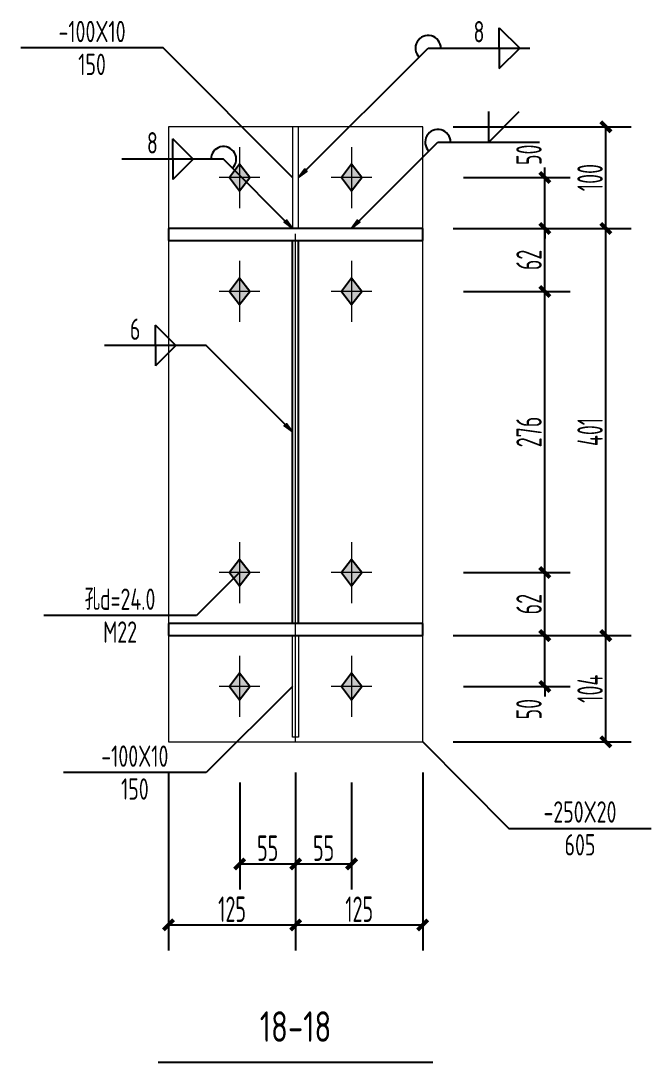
# Model space of a CAD drawing. Extents: x 447413 to 2975780, y -1432727 to 1301644.
# Drawn here: x 2349225 to 2355423, y -1262953 to -1252712 of the extents above; entities that cross this region are included whole.
import ezdxf
from ezdxf.enums import TextEntityAlignment as Align

# ---------------------------------------------------------------- set-up
doc = ezdxf.new("R2010")
doc.units = 0
doc.header["$LTSCALE"] = 1000
doc.header["$MEASUREMENT"] = 0
doc.linetypes.add('线型6', pattern=[8.75, 5, -1.25, 1.25, -1.25])
for name, color, linetype in [('10', 7, 'Continuous'), ('尺寸标注', 253, 'Continuous'), ('焊缝标注', 253, 'Continuous'), ('螺栓孔标注', 253, 'Continuous'), ('钢板标注', 253, 'Continuous')]:
    doc.layers.add(name, color=color, linetype=linetype)
doc.layers.add('20', color=2, linetype='Continuous', lineweight=18)
doc.styles.add('PkpmHz', font='Pkpmeng', dxfattribs={"width": 0.6, "bigfont": 'hztxt'})
doc.dimstyles.new('Pkpm_1.00', dxfattribs={"dimtxt": 250, "dimasz": 100, "dimexe": 250, "dimexo": 0.0625, "dimgap": 30, "dimtad": 1, "dimdec": 0, "dimrnd": 5, "dimzin": 0, "dimdsep": 46, "dimtxsty": 'PkpmHz', "dimblk1": 'ARCHTICK', "dimblk2": 'ARCHTICK', "dimsah": 1, "dimcen": 0.09, "dimadec": 0, "dimazin": 0, "dimtfac": 1, "dimtdec": 0, "dimtmove": 2, "dimatfit": 1, "dimfxl": 0, "dimtolj": 1, "dimtzin": 0, "dimarcsym": 0})

# ---------------------------------------------------------------- blocks, each defined once
blk = doc.blocks.new('_ArchTick')
at = {"color": 0, "linetype": 'ByBlock', "const_width": 0.4}
blk.add_lwpolyline([(-0.5, -0.5), (0.5, 0.5)], dxfattribs=at)
blk = doc.blocks.new('*D813')
at = {"layer": 'Defpoints', "color": 0, "linetype": 'Continuous', "transparency": 16777216}
for p in [(2353177, -1254253), (2354377, -1254253), (2353177, -1254753)]:
    blk.add_point(p, dxfattribs=at)
at = {"layer": '尺寸标注', "color": 0, "linetype": 'Continuous', "lineweight": -2, "transparency": 16777216}
for p, q in [((2354377, -1254253), (2354377, -1254153)), ((2353577, -1254253), (2354627, -1254253)), ((2354377, -1254753), (2354377, -1254253)), ((2353577, -1254753), (2354627, -1254753)), ((2354377, -1254753), (2354377, -1254853))]:
    blk.add_line(p, q, dxfattribs=at)
at = {"layer": '尺寸标注', "color": 0, "linetype": 'Continuous', "lineweight": -2, "transparency": 16777216, "xscale": 100, "yscale": 100, "zscale": 100}
for p, rotation in [((2354377, -1254253), 270), ((2354377, -1254753), 90)]:
    blk.add_blockref('_ArchTick', p, dxfattribs=dict(at, rotation=rotation))
at = {"layer": '尺寸标注', "color": 0, "linetype": 'Continuous', "transparency": 16777216, "insert": (2354221, -1254029), "char_height": 250, "attachment_point": 5, "rotation": 90, "style": 'PkpmHz'}
blk.add_mtext('\\A1;50', dxfattribs=at)
blk = doc.blocks.new('*D814')
at = {"layer": 'Defpoints', "color": 0, "linetype": 'Continuous', "transparency": 16777216}
for p in [(2353177, -1254753), (2354377, -1254753), (2353177, -1255373)]:
    blk.add_point(p, dxfattribs=at)
at = {"layer": '尺寸标注', "color": 0, "linetype": 'Continuous', "lineweight": -2, "transparency": 16777216}
for p, q in [((2353577, -1254753), (2354627, -1254753)), ((2354377, -1255373), (2354377, -1254753)), ((2353577, -1255373), (2354627, -1255373))]:
    blk.add_line(p, q, dxfattribs=at)
at = {"layer": '尺寸标注', "color": 0, "linetype": 'Continuous', "lineweight": -2, "transparency": 16777216, "xscale": 100, "yscale": 100, "zscale": 100}
for p, rotation in [((2354377, -1254753), 90), ((2354377, -1255373), 270)]:
    blk.add_blockref('_ArchTick', p, dxfattribs=dict(at, rotation=rotation))
at = {"layer": '尺寸标注', "color": 0, "linetype": 'Continuous', "transparency": 16777216, "insert": (2354222, -1255063), "char_height": 250, "attachment_point": 5, "rotation": 90, "style": 'PkpmHz'}
blk.add_mtext('\\A1;62', dxfattribs=at)
blk = doc.blocks.new('*D815')
at = {"layer": 'Defpoints', "color": 0, "linetype": 'Continuous', "transparency": 16777216}
for p in [(2353177, -1258758), (2354377, -1258758), (2353177, -1259258)]:
    blk.add_point(p, dxfattribs=at)
at = {"layer": '尺寸标注', "color": 0, "linetype": 'Continuous', "lineweight": -2, "transparency": 16777216}
for p, q in [((2354377, -1258758), (2354377, -1258658)), ((2353577, -1258758), (2354627, -1258758)), ((2354377, -1259258), (2354377, -1258758)), ((2353577, -1259258), (2354627, -1259258)), ((2354377, -1259258), (2354377, -1259358))]:
    blk.add_line(p, q, dxfattribs=at)
at = {"layer": '尺寸标注', "color": 0, "linetype": 'Continuous', "lineweight": -2, "transparency": 16777216, "xscale": 100, "yscale": 100, "zscale": 100}
for p, rotation in [((2354377, -1258758), 270), ((2354377, -1259258), 90)]:
    blk.add_blockref('_ArchTick', p, dxfattribs=dict(at, rotation=rotation))
at = {"layer": '尺寸标注', "color": 0, "linetype": 'Continuous', "transparency": 16777216, "insert": (2354221, -1259481), "char_height": 250, "attachment_point": 5, "rotation": 90, "style": 'PkpmHz'}
blk.add_mtext('\\A1;50', dxfattribs=at)
blk = doc.blocks.new('*D816')
at = {"layer": 'Defpoints', "color": 0, "linetype": 'Continuous', "transparency": 16777216}
for p in [(2353177, -1258138), (2354377, -1258138), (2353177, -1258758)]:
    blk.add_point(p, dxfattribs=at)
at = {"layer": '尺寸标注', "color": 0, "linetype": 'Continuous', "lineweight": -2, "transparency": 16777216}
for p, q in [((2353577, -1258138), (2354627, -1258138)), ((2354377, -1258758), (2354377, -1258138)), ((2353577, -1258758), (2354627, -1258758))]:
    blk.add_line(p, q, dxfattribs=at)
at = {"layer": '尺寸标注', "color": 0, "linetype": 'Continuous', "lineweight": -2, "transparency": 16777216, "xscale": 100, "yscale": 100, "zscale": 100}
for p, rotation in [((2354377, -1258138), 90), ((2354377, -1258758), 270)]:
    blk.add_blockref('_ArchTick', p, dxfattribs=dict(at, rotation=rotation))
at = {"layer": '尺寸标注', "color": 0, "linetype": 'Continuous', "transparency": 16777216, "insert": (2354222, -1258448), "char_height": 250, "attachment_point": 5, "rotation": 90, "style": 'PkpmHz'}
blk.add_mtext('\\A1;62', dxfattribs=at)
blk = doc.blocks.new('*D817')
at = {"layer": 'Defpoints', "color": 0, "linetype": 'Continuous', "transparency": 16777216}
for p in [(2353177, -1255373), (2354377, -1255373), (2353177, -1258138)]:
    blk.add_point(p, dxfattribs=at)
at = {"layer": '尺寸标注', "color": 0, "linetype": 'Continuous', "lineweight": -2, "transparency": 16777216}
for p, q in [((2353577, -1255373), (2354627, -1255373)), ((2354377, -1258138), (2354377, -1255373)), ((2353577, -1258138), (2354627, -1258138))]:
    blk.add_line(p, q, dxfattribs=at)
at = {"layer": '尺寸标注', "color": 0, "linetype": 'Continuous', "lineweight": -2, "transparency": 16777216, "xscale": 100, "yscale": 100, "zscale": 100}
for p, rotation in [((2354377, -1255373), 90), ((2354377, -1258138), 270)]:
    blk.add_blockref('_ArchTick', p, dxfattribs=dict(at, rotation=rotation))
at = {"layer": '尺寸标注', "color": 0, "linetype": 'Continuous', "transparency": 16777216, "insert": (2354222, -1256755), "char_height": 250, "attachment_point": 5, "rotation": 90, "style": 'PkpmHz'}
blk.add_mtext('\\A1;276', dxfattribs=at)
blk = doc.blocks.new('*D818')
at = {"layer": 'Defpoints', "color": 0, "linetype": 'Continuous', "transparency": 16777216}
for p in [(2351377, -1259803), (2351927, -1259803), (2351927, -1261003)]:
    blk.add_point(p, dxfattribs=at)
at = {"layer": '尺寸标注', "color": 0, "linetype": 'Continuous', "lineweight": -2, "transparency": 16777216}
for p, q in [((2351377, -1260203), (2351377, -1261253)), ((2351927, -1260203), (2351927, -1261253)), ((2351377, -1261003), (2351927, -1261003))]:
    blk.add_line(p, q, dxfattribs=at)
at = {"layer": '尺寸标注', "color": 0, "linetype": 'Continuous', "lineweight": -2, "transparency": 16777216, "xscale": 100, "yscale": 100, "zscale": 100, "rotation": 180}
blk.add_blockref('_ArchTick', (2351377, -1261003), dxfattribs=at)
at = {"layer": '尺寸标注', "color": 0, "linetype": 'Continuous', "lineweight": -2, "transparency": 16777216, "xscale": 100, "yscale": 100, "zscale": 100}
blk.add_blockref('_ArchTick', (2351927, -1261003), dxfattribs=at)
at = {"layer": '尺寸标注', "color": 0, "linetype": 'Continuous', "transparency": 16777216, "insert": (2351652, -1260848), "char_height": 250, "attachment_point": 5, "style": 'PkpmHz'}
blk.add_mtext('\\A1;55', dxfattribs=at)
blk = doc.blocks.new('*D819')
at = {"layer": 'Defpoints', "color": 0, "linetype": 'Continuous', "transparency": 16777216}
for p in [(2351927, -1259803), (2352477, -1259803), (2352477, -1261003)]:
    blk.add_point(p, dxfattribs=at)
at = {"layer": '尺寸标注', "color": 0, "linetype": 'Continuous', "lineweight": -2, "transparency": 16777216}
for p, q in [((2351927, -1260203), (2351927, -1261253)), ((2352477, -1260203), (2352477, -1261253)), ((2351927, -1261003), (2352477, -1261003))]:
    blk.add_line(p, q, dxfattribs=at)
at = {"layer": '尺寸标注', "color": 0, "linetype": 'Continuous', "lineweight": -2, "transparency": 16777216, "xscale": 100, "yscale": 100, "zscale": 100, "rotation": 180}
blk.add_blockref('_ArchTick', (2351927, -1261003), dxfattribs=at)
at = {"layer": '尺寸标注', "color": 0, "linetype": 'Continuous', "lineweight": -2, "transparency": 16777216, "xscale": 100, "yscale": 100, "zscale": 100}
blk.add_blockref('_ArchTick', (2352477, -1261003), dxfattribs=at)
at = {"layer": '尺寸标注', "color": 0, "linetype": 'Continuous', "transparency": 16777216, "insert": (2352202, -1260848), "char_height": 250, "attachment_point": 5, "style": 'PkpmHz'}
blk.add_mtext('\\A1;55', dxfattribs=at)
blk = doc.blocks.new('*D820')
at = {"layer": 'Defpoints', "color": 0, "linetype": 'Continuous', "transparency": 16777216}
for p in [(2350677, -1259803), (2351927, -1259803), (2351927, -1261603)]:
    blk.add_point(p, dxfattribs=at)
at = {"layer": '尺寸标注', "color": 0, "linetype": 'Continuous', "lineweight": -2, "transparency": 16777216}
for p, q in [((2350677, -1260103), (2350677, -1261853)), ((2351927, -1260103), (2351927, -1261853)), ((2350677, -1261603), (2351927, -1261603))]:
    blk.add_line(p, q, dxfattribs=at)
at = {"layer": '尺寸标注', "color": 0, "linetype": 'Continuous', "lineweight": -2, "transparency": 16777216, "xscale": 100, "yscale": 100, "zscale": 100, "rotation": 180}
blk.add_blockref('_ArchTick', (2350677, -1261603), dxfattribs=at)
at = {"layer": '尺寸标注', "color": 0, "linetype": 'Continuous', "lineweight": -2, "transparency": 16777216, "xscale": 100, "yscale": 100, "zscale": 100}
blk.add_blockref('_ArchTick', (2351927, -1261603), dxfattribs=at)
at = {"layer": '尺寸标注', "color": 0, "linetype": 'Continuous', "transparency": 16777216, "insert": (2351302, -1261448), "char_height": 250, "attachment_point": 5, "style": 'PkpmHz'}
blk.add_mtext('\\A1;125', dxfattribs=at)
blk = doc.blocks.new('*D821')
at = {"layer": 'Defpoints', "color": 0, "linetype": 'Continuous', "transparency": 16777216}
for p in [(2351927, -1259803), (2353177, -1259803), (2353177, -1261603)]:
    blk.add_point(p, dxfattribs=at)
at = {"layer": '尺寸标注', "color": 0, "linetype": 'Continuous', "lineweight": -2, "transparency": 16777216}
for p, q in [((2351927, -1260103), (2351927, -1261853)), ((2353177, -1260103), (2353177, -1261853)), ((2351927, -1261603), (2353177, -1261603))]:
    blk.add_line(p, q, dxfattribs=at)
at = {"layer": '尺寸标注', "color": 0, "linetype": 'Continuous', "lineweight": -2, "transparency": 16777216, "xscale": 100, "yscale": 100, "zscale": 100, "rotation": 180}
blk.add_blockref('_ArchTick', (2351927, -1261603), dxfattribs=at)
at = {"layer": '尺寸标注', "color": 0, "linetype": 'Continuous', "lineweight": -2, "transparency": 16777216, "xscale": 100, "yscale": 100, "zscale": 100}
blk.add_blockref('_ArchTick', (2353177, -1261603), dxfattribs=at)
at = {"layer": '尺寸标注', "color": 0, "linetype": 'Continuous', "transparency": 16777216, "insert": (2352552, -1261448), "char_height": 250, "attachment_point": 5, "style": 'PkpmHz'}
blk.add_mtext('\\A1;125', dxfattribs=at)
blk = doc.blocks.new('*D822')
at = {"layer": 'Defpoints', "color": 0, "linetype": 'Continuous', "transparency": 16777216}
for p in [(2353177, -1258758), (2354977, -1258758), (2353177, -1259803)]:
    blk.add_point(p, dxfattribs=at)
at = {"layer": '尺寸标注', "color": 0, "linetype": 'Continuous', "lineweight": -2, "transparency": 16777216}
for p, q in [((2353477, -1258758), (2355227, -1258758)), ((2354977, -1259803), (2354977, -1258758)), ((2353477, -1259803), (2355227, -1259803))]:
    blk.add_line(p, q, dxfattribs=at)
at = {"layer": '尺寸标注', "color": 0, "linetype": 'Continuous', "lineweight": -2, "transparency": 16777216, "xscale": 100, "yscale": 100, "zscale": 100}
for p, rotation in [((2354977, -1258758), 90), ((2354977, -1259803), 270)]:
    blk.add_blockref('_ArchTick', p, dxfattribs=dict(at, rotation=rotation))
at = {"layer": '尺寸标注', "color": 0, "linetype": 'Continuous', "transparency": 16777216, "insert": (2354822, -1259280), "char_height": 250, "attachment_point": 5, "rotation": 90, "style": 'PkpmHz'}
blk.add_mtext('\\A1;104', dxfattribs=at)
blk = doc.blocks.new('*D823')
at = {"layer": 'Defpoints', "color": 0, "linetype": 'Continuous', "transparency": 16777216}
for p in [(2353177, -1254753), (2354977, -1254753), (2353177, -1258758)]:
    blk.add_point(p, dxfattribs=at)
at = {"layer": '尺寸标注', "color": 0, "linetype": 'Continuous', "lineweight": -2, "transparency": 16777216}
for p, q in [((2353477, -1254753), (2355227, -1254753)), ((2354977, -1258758), (2354977, -1254753)), ((2353477, -1258758), (2355227, -1258758))]:
    blk.add_line(p, q, dxfattribs=at)
at = {"layer": '尺寸标注', "color": 0, "linetype": 'Continuous', "lineweight": -2, "transparency": 16777216, "xscale": 100, "yscale": 100, "zscale": 100}
for p, rotation in [((2354977, -1254753), 90), ((2354977, -1258758), 270)]:
    blk.add_blockref('_ArchTick', p, dxfattribs=dict(at, rotation=rotation))
at = {"layer": '尺寸标注', "color": 0, "linetype": 'Continuous', "transparency": 16777216, "insert": (2354822, -1256755), "char_height": 250, "attachment_point": 5, "rotation": 90, "style": 'PkpmHz'}
blk.add_mtext('\\A1;401', dxfattribs=at)
blk = doc.blocks.new('*D824')
at = {"layer": 'Defpoints', "color": 0, "linetype": 'Continuous', "transparency": 16777216}
for p in [(2353177, -1253753), (2354977, -1253753), (2353177, -1254753)]:
    blk.add_point(p, dxfattribs=at)
at = {"layer": '尺寸标注', "color": 0, "linetype": 'Continuous', "lineweight": -2, "transparency": 16777216}
for p, q in [((2353477, -1253753), (2355227, -1253753)), ((2354977, -1254753), (2354977, -1253753)), ((2353477, -1254753), (2355227, -1254753))]:
    blk.add_line(p, q, dxfattribs=at)
at = {"layer": '尺寸标注', "color": 0, "linetype": 'Continuous', "lineweight": -2, "transparency": 16777216, "xscale": 100, "yscale": 100, "zscale": 100}
for p, rotation in [((2354977, -1253753), 90), ((2354977, -1254753), 270)]:
    blk.add_blockref('_ArchTick', p, dxfattribs=dict(at, rotation=rotation))
at = {"layer": '尺寸标注', "color": 0, "linetype": 'Continuous', "transparency": 16777216, "insert": (2354822, -1254253), "char_height": 250, "attachment_point": 5, "rotation": 90, "style": 'PkpmHz'}
blk.add_mtext('\\A1;100', dxfattribs=at)

msp = doc.modelspace()

# ---------------------------------------------------------------- hatches: boundary and pattern name
at = {"layer": '10'}
for points in [[(2351376.5, -1254122.6), (2351276.5, -1254252.6), (2351376.5, -1254382.6), (2351476.5, -1254252.6)], [(2352476.5, -1254122.6), (2352376.5, -1254252.6), (2352476.5, -1254382.6), (2352576.5, -1254252.6)], [(2351376.5, -1255242.6), (2351276.5, -1255372.6), (2351376.5, -1255502.6), (2351476.5, -1255372.6)], [(2352476.5, -1255242.6), (2352376.5, -1255372.6), (2352476.5, -1255502.6), (2352576.5, -1255372.6)], [(2351376.5, -1258007.7), (2351276.5, -1258137.7), (2351376.5, -1258267.7), (2351476.5, -1258137.7)], [(2352476.5, -1258007.7), (2352376.5, -1258137.7), (2352476.5, -1258267.7), (2352576.5, -1258137.7)], [(2351376.5, -1259127.7), (2351276.5, -1259257.7), (2351376.5, -1259387.7), (2351476.5, -1259257.7)], [(2352476.5, -1259127.7), (2352376.5, -1259257.7), (2352476.5, -1259387.7), (2352576.5, -1259257.7)]]:
    msp.add_hatch(color=1, dxfattribs=at).paths.add_polyline_path(points)
at = {"layer": '焊缝标注'}
for points in [[(2351956.5, -1254252.6), (2352037.9, -1254192.5), (2352016.7, -1254171.3)], [(2351896.5, -1254752.6), (2351836.5, -1254671.2), (2351815.3, -1254692.4)], [(2352476.5, -1254752.6), (2352557.9, -1254692.5), (2352536.7, -1254671.3)], [(2351896.5, -1256755.1), (2351836.5, -1256673.7), (2351815.3, -1256694.9)]]:
    msp.add_hatch(color=256, dxfattribs=at).paths.add_polyline_path(points)

# ---------------------------------------------------------------- linework, layer by layer
at = {"layer": '10', "linetype": '线型6', "lineweight": 18}
msp.add_line((2351926.5, -1259807.6), (2351926.5, -1253747.6), dxfattribs=at)
at = {"layer": '10', "color": 9, "lineweight": 18}
for p, q in [((2351376.5, -1253952.6), (2351376.5, -1254552.6)), ((2352476.5, -1253952.6), (2352476.5, -1254552.6)), ((2351576.5, -1254252.6), (2351176.5, -1254252.6)), ((2352676.5, -1254252.6), (2352276.5, -1254252.6)), ((2351376.5, -1255072.6), (2351376.5, -1255672.6)), ((2352476.5, -1255072.6), (2352476.5, -1255672.6)), ((2351576.5, -1255372.6), (2351176.5, -1255372.6)), ((2352676.5, -1255372.6), (2352276.5, -1255372.6)), ((2351376.5, -1257837.7), (2351376.5, -1258437.7)), ((2352476.5, -1257837.7), (2352476.5, -1258437.7)), ((2351576.5, -1258137.7), (2351176.5, -1258137.7)), ((2352676.5, -1258137.7), (2352276.5, -1258137.7)), ((2351376.5, -1258957.7), (2351376.5, -1259557.7)), ((2352476.5, -1258957.7), (2352476.5, -1259557.7)), ((2351576.5, -1259257.7), (2351176.5, -1259257.7)), ((2352676.5, -1259257.7), (2352276.5, -1259257.7))]:
    msp.add_line(p, q, dxfattribs=at)
at = {"layer": '10', "color": 3}
for p, q in [((2353176.5, -1254752.6), (2350676.5, -1254752.6)), ((2350676.5, -1254752.6), (2350676.5, -1254872.6)), ((2353176.5, -1254872.6), (2353176.5, -1254752.6)), ((2350676.5, -1254872.6), (2353176.5, -1254872.6)), ((2351896.5, -1258637.7), (2351896.5, -1254872.6)), ((2351956.5, -1258637.7), (2351956.5, -1254872.6)), ((2353176.5, -1258637.7), (2350676.5, -1258637.7)), ((2350676.5, -1258637.7), (2350676.5, -1258757.7)), ((2353176.5, -1258757.7), (2353176.5, -1258637.7)), ((2350676.5, -1258757.7), (2353176.5, -1258757.7))]:
    msp.add_line(p, q, dxfattribs=at)
at = {"layer": '10'}
msp.add_line((2350576.5, -1262952.6), (2353276.5, -1262952.6), dxfattribs=at)
at = {"layer": '10', "color": 1, "linetype": 'Continuous'}
for points in [[(2351376.5, -1254122.6), (2351276.5, -1254252.6), (2351376.5, -1254382.6), (2351476.5, -1254252.6)], [(2352476.5, -1254122.6), (2352376.5, -1254252.6), (2352476.5, -1254382.6), (2352576.5, -1254252.6)], [(2351376.5, -1255242.6), (2351276.5, -1255372.6), (2351376.5, -1255502.6), (2351476.5, -1255372.6)], [(2352476.5, -1255242.6), (2352376.5, -1255372.6), (2352476.5, -1255502.6), (2352576.5, -1255372.6)], [(2351376.5, -1258007.7), (2351276.5, -1258137.7), (2351376.5, -1258267.7), (2351476.5, -1258137.7)], [(2352476.5, -1258007.7), (2352376.5, -1258137.7), (2352476.5, -1258267.7), (2352576.5, -1258137.7)], [(2351376.5, -1259127.7), (2351276.5, -1259257.7), (2351376.5, -1259387.7), (2351476.5, -1259257.7)], [(2352476.5, -1259127.7), (2352376.5, -1259257.7), (2352476.5, -1259387.7), (2352576.5, -1259257.7)]]:
    msp.add_lwpolyline(points, close=True, dxfattribs=at)
at = {"layer": '20'}
for p, q in [((2353176.5, -1253752.6), (2350676.5, -1253752.6)), ((2350676.5, -1253752.6), (2350676.5, -1259802.6)), ((2351956.5, -1253752.6), (2351896.5, -1253752.6)), ((2351896.5, -1253752.6), (2351896.5, -1254752.6)), ((2351956.5, -1254752.6), (2351956.5, -1253752.6)), ((2353176.5, -1259802.6), (2353176.5, -1253752.6)), ((2351896.5, -1254752.6), (2351956.5, -1254752.6)), ((2351896.5, -1258757.7), (2351956.5, -1258757.7)), ((2351896.5, -1259757.7), (2351896.5, -1258757.7)), ((2351956.5, -1258757.7), (2351956.5, -1259757.7)), ((2350676.5, -1259802.6), (2353176.5, -1259802.6)), ((2351956.5, -1259757.7), (2351896.5, -1259757.7))]:
    msp.add_line(p, q, dxfattribs=at)
at = {"layer": '焊缝标注'}
for p, q in [((2353929.8, -1252780.3), (2354129.8, -1252980.3)), ((2353929.8, -1252980.3), (2353929.8, -1252780.3)), ((2351956.5, -1254252.6), (2353229.8, -1252980.3)), ((2353229.8, -1252980.3), (2354229.8, -1252980.3)), ((2353929.8, -1253180.3), (2354129.8, -1252980.3)), ((2353929.8, -1252980.3), (2353929.8, -1253180.3)), ((2353825.4, -1253904.4), (2353825.4, -1253604.4)), ((2353825.4, -1253904.4), (2354125.4, -1253604.4)), ((2350918.5, -1254073), (2350718.5, -1253873)), ((2350718.5, -1254073), (2350718.5, -1253873)), ((2352476.5, -1254752.6), (2353325.4, -1253904.4)), ((2353325.4, -1253904.4), (2354325.4, -1253904.4)), ((2351218.5, -1254073), (2350218.5, -1254073)), ((2350918.5, -1254073), (2350718.5, -1254273)), ((2350718.5, -1254073), (2350718.5, -1254273)), ((2351896.5, -1254752.6), (2351218.5, -1254073)), ((2350749, -1255905.6), (2350549, -1255705.6)), ((2350549, -1255905.6), (2350549, -1255705.6)), ((2351049, -1255905.6), (2350049, -1255905.6)), ((2350749, -1255905.6), (2350549, -1256105.6)), ((2350549, -1255905.6), (2350549, -1256105.6)), ((2351896.5, -1256755.1), (2351049, -1255905.6))]:
    msp.add_line(p, q, dxfattribs=at)
at = {"layer": '焊缝标注', "linetype": 'Continuous'}
for points in [[(2351956.5, -1254252.6), (2352037.9, -1254192.5), (2352016.7, -1254171.3)], [(2351896.5, -1254752.6), (2351836.5, -1254671.2), (2351815.3, -1254692.4)], [(2352476.5, -1254752.6), (2352557.9, -1254692.5), (2352536.7, -1254671.3)], [(2351896.5, -1256755.1), (2351836.5, -1256673.7), (2351815.3, -1256694.9)]]:
    msp.add_lwpolyline(points, close=True, dxfattribs=at)
at = {"layer": '焊缝标注'}
for centre, start, end in [((2353229.8, -1252980.3), 0, 224.97719), ((2353325.4, -1253904.4), 0, 224.97719), ((2351218.5, -1254073), 314.93158, 180)]:
    msp.add_arc(centre, 125, start, end, dxfattribs=at)
at = {"layer": '螺栓孔标注'}
for p, q in [((2351376.5, -1258137.7), (2350951.4, -1258561.1)), ((2350951.4, -1258561.1), (2349451.4, -1258561.1))]:
    msp.add_line(p, q, dxfattribs=at)
at = {"layer": '螺栓孔标注', "const_width": 0.1}
msp.add_lwpolyline([(2351376.6, -1258137.7, 1), (2351376.5, -1258137.7, 1)], format="xyb", close=True, dxfattribs=at)
at = {"layer": '钢板标注'}
for p, q in [((2350625.3, -1252978.3), (2349225.3, -1252978.3)), ((2351896.5, -1254252.6), (2350625.3, -1252978.3)), ((2351896.5, -1259257.7), (2351046.3, -1260104.5)), ((2353176.5, -1259802.6), (2354022.7, -1260653.5)), ((2351046.3, -1260104.5), (2349646.3, -1260104.5)), ((2354022.7, -1260653.5), (2355422.7, -1260653.5))]:
    msp.add_line(p, q, dxfattribs=at)
at = {"layer": '钢板标注', "const_width": 0.1}
for points in [[(2351896.6, -1254252.6, 1), (2351896.5, -1254252.6, 1)], [(2351896.6, -1259257.7, 1), (2351896.5, -1259257.7, 1)], [(2353176.6, -1259802.6, 1), (2353176.5, -1259802.6, 1)]]:
    msp.add_lwpolyline(points, format="xyb", close=True, dxfattribs=at)

# ---------------------------------------------------------------- texts
at = {"layer": '10', "style": 'PkpmHz', "width": 0.77}
msp.add_text('18-18', height=300, dxfattribs=at).set_placement((2351926.5, -1262602.6), align=Align.MIDDLE_CENTER)
at = {"layer": '焊缝标注', "style": 'PkpmHz', "width": 0.71}
for s, p in [('8', (2353729.8, -1252923.7)), ('8', (2350518.5, -1254016.3)), ('6', (2350349, -1255849))]:
    msp.add_text(s, height=210, dxfattribs=at).set_placement(p, align=Align.CENTER)
at = {"layer": '螺栓孔标注', "style": 'PkpmHz', "width": 0.71}
msp.add_text('孔d=24.0', height=210, dxfattribs=at).set_placement((2350201.4, -1258504.5), align=Align.CENTER)
msp.add_text('M22', height=210, dxfattribs=at).set_placement((2350201.4, -1258617.7), align=Align.TOP_CENTER)
at = {"layer": '钢板标注', "style": 'PkpmHz', "width": 0.71}
for s, p in [('-100X10', (2349925.3, -1252921.7)), ('-100X10', (2350346.3, -1260047.9)), ('-250X20', (2354722.7, -1260596.9))]:
    msp.add_text(s, height=210, dxfattribs=at).set_placement(p, align=Align.CENTER)
for s, p in [('150', (2349925.3, -1253034.9)), ('150', (2350346.3, -1260161.1)), ('605', (2354722.7, -1260710.1))]:
    msp.add_text(s, height=210, dxfattribs=at).set_placement(p, align=Align.TOP_CENTER)

# ---------------------------------------------------------------- dimensions: what is measured, and where the dimension line sits
at = {"layer": '尺寸标注', "linetype": 'Continuous'}
for base, p1, p2, text, override, picture, middle in [((2354976.5, -1253752.6), (2353176.5, -1254752.6), (2353176.5, -1253752.6), '100', {"dimexo": 300, "dimtih": 0, "dimtoh": 0}, '*D824', (2354821.5, -1254252.6)), ((2354376.5, -1254752.6), (2353176.5, -1255372.6), (2353176.5, -1254752.6), '62', {"dimexo": 400, "dimtih": 0, "dimtoh": 0}, '*D814', (2354221.5, -1255062.6)), ((2354976.5, -1254752.6), (2353176.5, -1258757.7), (2353176.5, -1254752.6), '401', {"dimexo": 300, "dimtih": 0, "dimtoh": 0}, '*D823', (2354821.5, -1256755.1)), ((2354376.5, -1255372.6), (2353176.5, -1258137.7), (2353176.5, -1255372.6), '276', {"dimexo": 400, "dimtih": 0, "dimtoh": 0}, '*D817', (2354221.5, -1256755.1)), ((2354376.5, -1258137.7), (2353176.5, -1258757.7), (2353176.5, -1258137.7), '62', {"dimexo": 400, "dimtih": 0, "dimtoh": 0}, '*D816', (2354221.5, -1258447.7)), ((2354976.5, -1258757.7), (2353176.5, -1259802.6), (2353176.5, -1258757.7), '104', {"dimexo": 300, "dimtih": 0, "dimtoh": 0}, '*D822', (2354821.5, -1259280.1))]:
    dim = msp.add_linear_dim(base=base, p1=p1, p2=p2, angle=90, text=text, dimstyle='Pkpm_1.00', override=override, dxfattribs=at)
    dim.commit()
    dim.dimension.update_dxf_attribs({"geometry": picture, "text_midpoint": middle})
for base, p1, p2, picture, middle in [((2354376.5, -1254252.6), (2353176.5, -1254752.6), (2353176.5, -1254252.6), '*D813', (2354221.3, -1254029)), ((2354376.5, -1258757.7), (2353176.5, -1259257.7), (2353176.5, -1258757.7), '*D815', (2354221.3, -1259481.3))]:
    dim = msp.add_linear_dim(base=base, p1=p1, p2=p2, angle=90, text='50', dimstyle='Pkpm_1.00', override={"dimexo": 400, "dimtih": 0, "dimtoh": 0}, dxfattribs=at)
    dim.commit()
    dim.dimension.update_dxf_attribs({"geometry": picture, "text_midpoint": middle, "dimtype": 128})
for base, p1, p2, text, override, picture, middle in [((2351926.5, -1261602.6), (2350676.5, -1259802.6), (2351926.5, -1259802.6), '125', {"dimexo": 300, "dimtih": 0, "dimtoh": 0}, '*D820', (2351301.5, -1261447.6)), ((2351926.5, -1261002.6), (2351376.5, -1259802.6), (2351926.5, -1259802.6), '55', {"dimexo": 400, "dimtih": 0, "dimtoh": 0}, '*D818', (2351651.5, -1260847.6)), ((2352476.5, -1261002.6), (2351926.5, -1259802.6), (2352476.5, -1259802.6), '55', {"dimexo": 400, "dimtih": 0, "dimtoh": 0}, '*D819', (2352201.5, -1260847.6)), ((2353176.5, -1261602.6), (2351926.5, -1259802.6), (2353176.5, -1259802.6), '125', {"dimexo": 300, "dimtih": 0, "dimtoh": 0}, '*D821', (2352551.5, -1261447.6))]:
    dim = msp.add_linear_dim(base=base, p1=p1, p2=p2, text=text, dimstyle='Pkpm_1.00', override=override, dxfattribs=at)
    dim.commit()
    dim.dimension.update_dxf_attribs({"geometry": picture, "text_midpoint": middle})

doc.saveas('drawing.dxf')
